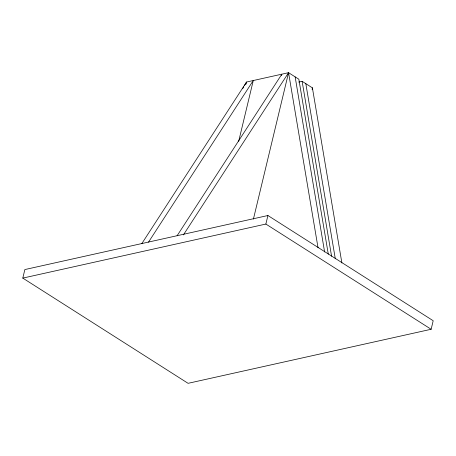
<?xml version="1.0" encoding="UTF-8"?>
<svg xmlns="http://www.w3.org/2000/svg" width="456" height="456" viewBox="0 0 456 456"><rect width="100%" height="100%" fill="white"/><g stroke="black" fill="none" stroke-linecap="round" stroke-linejoin="round"><path stroke-width="0.68" d="M22.8 278.103L24.852 269.564L267.917 215.517L433.194 320.733L431.142 329.272L188.077 383.319L22.8 278.103L265.865 224.056L431.142 329.272M246.058 84.092L246.553 82.023L288.562 72.681L298.84 79.224L328.291 254.169M238.687 141.303L253.279 80.53L148.496 242.159M281.512 75.553L281.842 74.174L177.065 235.809M253.411 219.102L288.562 72.681L318.043 247.796M265.865 224.056L267.917 215.517M312.075 89.239L312.406 87.86L302.128 81.316L298.686 82.08M242.62 88.777L243.692 86.936M244.41 85.705L246.553 82.023L141.776 243.652M183.397 234.908L288.562 72.681M341.886 262.975L312.406 87.86L312.468 89.285M305.828 83.67L335.308 258.791M302.128 81.316L331.58 256.266M295.14 76.87L324.621 251.986"/></g></svg>
